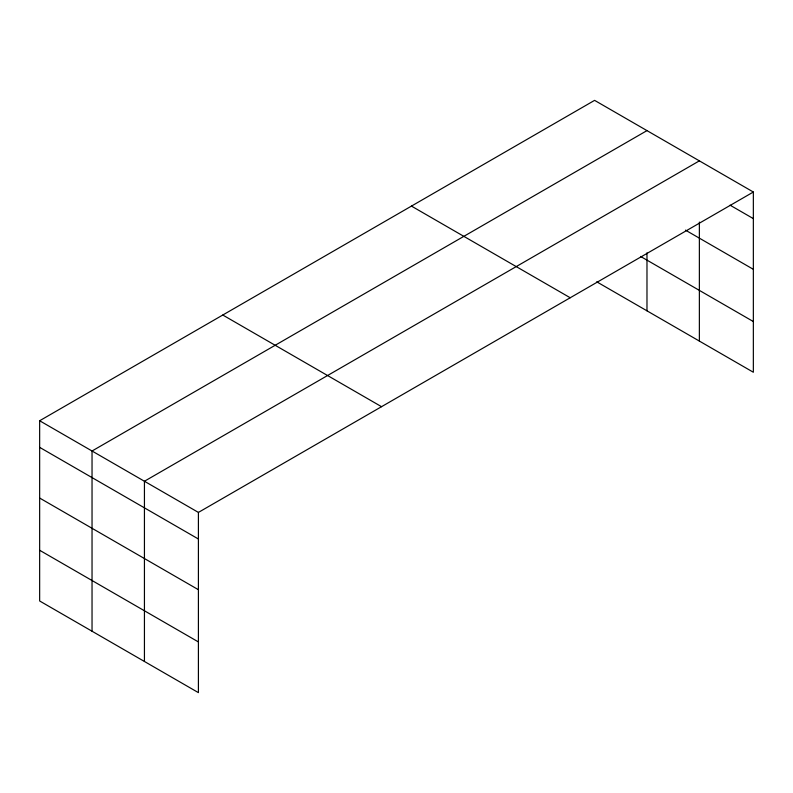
<?xml version="1.0" encoding="UTF-8"?>
<svg xmlns="http://www.w3.org/2000/svg" width="793" height="793" viewBox="0 0 793 793"><rect width="100%" height="100%" fill="white"/><g stroke="black" fill="none" stroke-linecap="round" stroke-linejoin="round"><path stroke-width="1.19" d="M699.367 222.08L699.367 341.079M596.723 281.812L753.35 372.244L753.35 192.025L594.591 100.364L39.65 420.756L39.65 600.975L198.409 692.636L198.409 512.417L39.65 420.756M646.979 130.617L92.038 451.009L92.038 631.218M699.367 160.86L144.435 481.252L144.435 661.471M198.409 512.417L753.35 192.025M730.066 205.179L753.35 218.62M685.469 230.129L753.35 269.323M640.566 256.436L753.35 321.552M411.458 206.101L570.217 297.762M222.783 315.029L381.542 406.69M39.65 447.351L198.409 539.012M39.65 498.044L198.409 589.705M39.65 550.273L198.409 641.933M646.979 252.848L646.979 310.826"/></g></svg>
